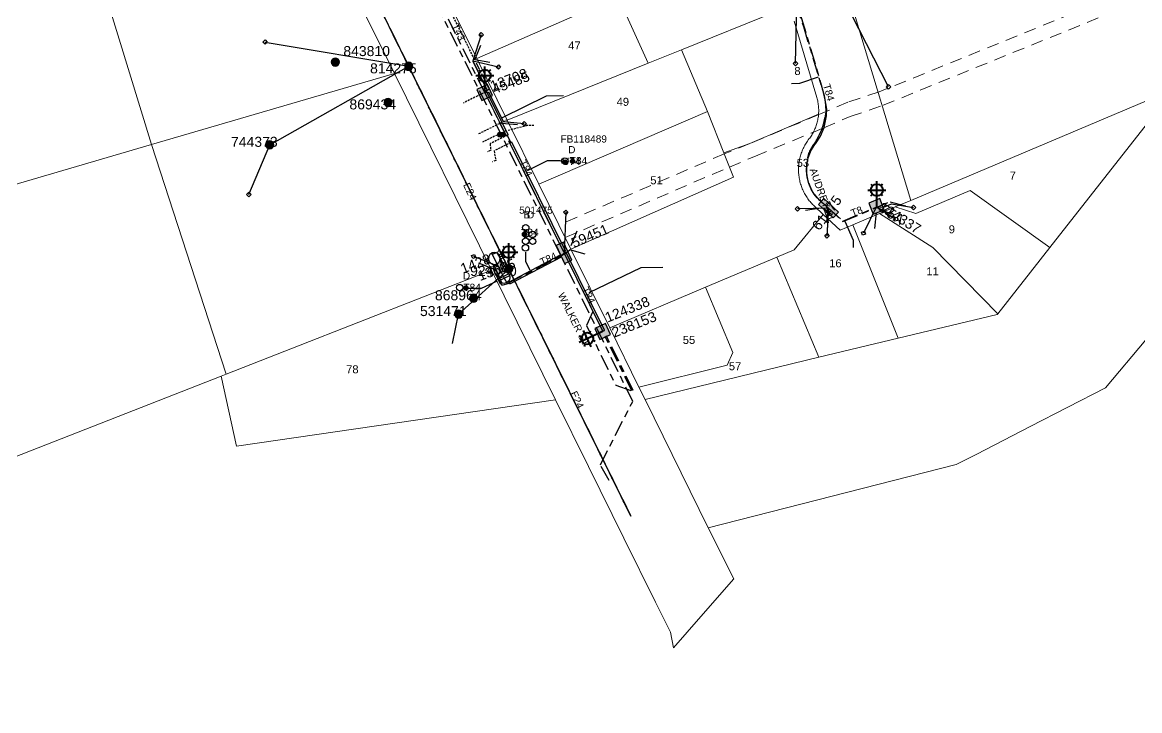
# Model space of a CAD drawing. Header units: metres. Extents: x 302094 to 304730, y 6265242 to 6268907.
# Drawn here: x 303640.8 to 303920, y 6267202.7 to 6267374.8 of the extents above; entities that cross this region are included whole.
import ezdxf
from ezdxf.enums import TextEntityAlignment as Align

# ---------------------------------------------------------------- set-up
doc = ezdxf.new("R2010")
doc.units = ezdxf.units.M
for name, pattern in [('Cable Exist OH', [1, 1, 0]), ('Cable Exist UG', [8.2, 4, -1.2, 1.8, -1.2]), ('Dash', [5, 3, -2]), ('DASHED', [0.75, 0.5, -0.25])]:
    doc.linetypes.add(name, pattern=pattern)
doc.layers.get('0').update_dxf_attribs({"color": 6})
for name, color, linetype in [('_User Miscellaneous12', 7, 'Continuous'), ('Duct_SP_EXT', 7, 'Continuous'), ('Equip_HV_EXT', 7, 'Continuous'), ('Equip_LV_EXT', 7, 'Continuous'), ('Equip_SP_SL_EXT', 7, 'Continuous'), ('Mains_HV_EXT', 1, 'Continuous'), ('Mains_LV_EXT', 5, 'Continuous'), ('Mains_LV_SL_EXT', 4, 'Continuous'), ('Mains_SL_EXT', 3, 'Continuous'), ('Services_SP_EXT', 7, 'Continuous'), ('SupportsOH_SP_TR_HV_LV_SL_EXT', 7, 'Continuous'), ('SupportsUG_SP_LV_EXT', 7, 'Continuous'), ('SupportsUG_SP_LV_SL_EXT', 7, 'Continuous'), ('Trench_SP_EXT', 7, 'Continuous')]:
    doc.layers.add(name, color=color, linetype=linetype)
for name, color, linetype, lineweight in [('Cadastre Buildings_SP_EXT', 9, 'Continuous', 5), ('Cadastre Easements_SP_EXT', 9, 'Continuous', 5), ('Cadastre Land Parcels_SP_EXT', 7, 'Continuous', 5), ('Cadastre Roads_SP_EXT', 9, 'Continuous', 5)]:
    doc.layers.add(name, color=color, linetype=linetype, lineweight=lineweight)
doc.layers.add('UNKNOWN_FEATURES', color=1, linetype='DASHED', plot=False)
doc.styles.add('COLUMN_LABEL', font='arial.ttf')
doc.styles.add('iecARIAL', font='arial.ttf', dxfattribs={"height": 2})
doc.styles.add('POLE_LABEL', font='arial.ttf')
doc.styles.get("Standard").update_dxf_attribs({"font": 'arial.ttf'})

# ---------------------------------------------------------------- blocks, each defined once
blk = doc.blocks.new('COLUMN_EXT')
blk.add_hatch(color=256).paths.add_polyline_path([(-1.49, 1.48), (-1.49, -1.49), (1.48, -1.49), (1.48, 1.48)])
blk.add_lwpolyline([(-1.49, -1.49), (1.48, -1.49), (1.48, 1.48), (-1.49, 1.48)], close=True)
for tag, height, style, flags, p in [('ASSET_NUM', 2.5, 'COLUMN_LABEL', 8, (2, 2)), ('STRUCTURE_PLANT_NUMBER', 0.2, 'POLE_LABEL', 9, (1.81, 0.03)), ('STREET_CODE', 0.2, 'COLUMN_LABEL', 9, (1.81, -0.2))]:
    blk.add_attdef(tag, text='', height=height, dxfattribs=dict(style=style, flags=flags)).set_placement(p, align=Align.MIDDLE_LEFT)
at = {"flags": 1}
blk.add_attdef('Z', (1.81, -2.35), '', height=0.2, dxfattribs=at)
at = {"flags": 9}
for tag, p in [('COLUMN_TYPE', (1.81, -0.4)), ('OWNED_BY', (1.81, -0.6)), ('STATE', (1.81, -0.8)), ('USAGE', (1.81, -1)), ('STREETNAME', (1.81, -1.6)), ('SUBURB', (1.81, -1.8)), ('LEGEND', (1.81, -1.2)), ('LOCATION', (1.81, -1.4)), ('NOTES', (1.81, -2))]:
    blk.add_attdef(tag, text='', height=0.2, dxfattribs=at).set_placement(p, align=Align.MIDDLE_LEFT)
blk = doc.blocks.new('PILLAR_EXT')
blk.add_hatch(color=256).paths.add_polyline_path([(-2.475, 0.99), (-2.475, -0.99), (2.475, -0.99), (2.475, 0.99)])
blk.add_lwpolyline([(-2.475, -0.99), (2.475, -0.99), (2.475, 0.99), (-2.475, 0.99)], close=True)
at = {"style": 'iecARIAL', "flags": 8}
blk.add_attdef('ASSET_NUM', (1.5, 3.5), '', height=2.5, dxfattribs=at)
for tag, p, flags in [('OWNED_BY', (0, -0.2), 9), ('STATE', (0, -0.4), 9), ('SUPPORT_TYPE', (0, -0.6), 9), ('STREETNAME', (0, -1.8), 9), ('SUBURB', (0, -2), 1), ('USAGE', (0, -0.8), 9), ('LEGEND', (0, -1), 9), ('LOCATION', (0, -1.2), 9), ('NOTES', (0, -1.4), 9), ('PARENT', (0, -1.6), 9)]:
    blk.add_attdef(tag, p, '', height=0.2, dxfattribs=dict(flags=flags))
blk = doc.blocks.new('DUCT_EXT')
blk.add_circle((0, 0.8), 0.8)
at = {"flags": 1}
blk.add_attdef('Z', (0, 0), '', height=0.2, dxfattribs=at)
at = {"flags": 9}
for tag, p in [('DUCT_CODE', (0, 0)), ('XSECT_TYPE', (0, -0.2)), ('STATE', (0, -0.6)), ('FB_REFERENCE', (0, -0.4)), ('NOTES', (0, -0.8))]:
    blk.add_attdef(tag, text='', height=0.2, dxfattribs=at).set_placement(p, align=Align.MIDDLE_LEFT)
blk = doc.blocks.new('SL_LANTERN_EXT')
at = {"lineweight": 40}
for p, q in [((-1.46, 5.68), (-1.06, 5.28)), ((0, 1.97), (0, 6.47)), ((1.46, 5.68), (1.06, 5.28)), ((-2.25, 4.22), (2.25, 4.22)), ((-1.46, 2.76), (-1.06, 3.16)), ((1.46, 2.76), (1.06, 3.16)), ((0, 0), (0, 2.72))]:
    blk.add_line(p, q, dxfattribs=at)
blk.add_circle((0, 4.22), 1.5, dxfattribs=at)
at = {"style": 'iecARIAL', "flags": 8}
blk.add_attdef('ASSET_NUM', (1.5, 1.5), '', height=2.5, dxfattribs=at)
for tag, p, height, flags in [('OPERATING_VOLTAGE', (0.98, -1.65), 0.2, 9), ('ORIENTATION', (0.98, -1.85), 0.2, 9), ('OWNED_BY', (0.98, -2.05), 0.2, 9), ('STATE', (0.98, -2.25), 0.2, 9), ('CONSTRUCTED_VOLTAGE', (0.98, -0.65), 0.2, 9), ('CONTROL_TYPE', (0.98, -0.85), 0.2, 9), ('LANTERN_PURPOSE', (0.98, -1.05), 0.2, 9), ('LANTERN_TYPE', (0.98, -1.25), 0.2, 9), ('NO_PHASES', (0.98, -1.45), 0.2, 9), ('USAGE', (0.98, -2.45), 0.2, 9), ('CEXIST', (0.98, -2.65), 0.2, 9), ('CNEW', (0.98, -2.85), 0.2, 9), ('LNUMBER', (2.18, -3.25), 2.5, 8), ('CNUMBER', (0.98, -3.05), 0.2, 9), ('CREMOVE', (0.98, -3.25), 0.2, 9), ('CREPLACE', (0.98, -3.45), 0.2, 9), ('LKINGHEIGHT', (0.98, -3.65), 0.2, 9), ('LBRACKET', (0.98, -3.85), 0.2, 9), ('LBRACKETVOCAB', (0.98, -4.05), 0.2, 9), ('LCATEGORY', (0.98, -4.25), 0.2, 9), ('LCHARGE1', (0.98, -4.45), 0.2, 9), ('LCHARGE1PERCENT', (0.98, -4.65), 0.2, 9), ('LCHARGE2', (0.98, -4.85), 0.2, 9), ('LCHARGE2PERCENT', (0.98, -5.05), 0.2, 9), ('LCHARGE3', (0.98, -5.25), 0.2, 9), ('LCHARGE3PERCENT', (0.98, -5.45), 0.2, 9), ('LEXIST', (0.98, -5.65), 0.2, 9), ('LLAMP', (0.98, -5.85), 0.2, 9), ('LLAMPVOCAB', (0.98, -6.05), 0.2, 9), ('LMAST', (0.98, -6.25), 0.2, 9), ('LMASTVOCAB', (0.98, -6.45), 0.2, 9), ('LNEW', (0.98, -6.65), 0.2, 9), ('LANTNUMBER', (0.98, -6.85), 0.2, 9), ('LOUTREACH', (0.98, -7.25), 0.2, 9), ('LOUTREACHVOCAB', (0.98, -7.45), 0.2, 9), ('LRATECODE', (0.98, -7.65), 0.2, 9), ('LREMOVE', (0.98, -7.85), 0.2, 9), ('LREPLACE', (0.98, -8.05), 0.2, 9), ('LTYPE', (0.98, -8.25), 0.2, 9), ('LTYPEVOCAB', (0.98, -8.45), 0.2, 9), ('STREETNAME', (0.98, -9.25), 0.2, 9), ('SUBURB', (0.98, -9.45), 0.2, 1), ('LEGEND', (0.98, -8.65), 0.2, 9), ('LOCATION', (0.98, -8.85), 0.2, 9), ('NOTES', (0.98, -9.05), 0.2, 9)]:
    blk.add_attdef(tag, p, '', height=height, dxfattribs=dict(flags=flags))
blk = doc.blocks.new('CCP_EXT')
blk.add_wipeout([(0, 0.57), (0.57, 0), (0, -0.57), (-0.57, 0)])
blk.add_lwpolyline([(-0.57, 0), (0, 0.57), (0.57, 0), (0, -0.57), (-0.57, 0)])
at = {"flags": 1}
blk.add_attdef('Z', (0, 0), '', height=0.2, dxfattribs=at)
at = {"flags": 9}
for tag, p in [('CCP_TYPE', (0, 0)), ('CONSTRUCTED_VOLTAGE', (0, -0.2)), ('OPERATING_VOLTAGE', (0, -0.6)), ('ORIENTATION', (0, -0.8)), ('OWNED_BY', (0, -1)), ('STATE', (0, -1.8)), ('NO_PHASES', (0, -0.4)), ('USAGE', (0, -1.2)), ('LEGEND', (0, -1.4)), ('LIFE_SUPPORT', (0, -1.6)), ('NOTES', (0, -2))]:
    blk.add_attdef(tag, text='', height=0.2, dxfattribs=at).set_placement(p, align=Align.MIDDLE_LEFT)
blk = doc.blocks.new('POLE_EXT')
blk.add_hatch(color=256).paths.add_polyline_path([(-1, 0, 1), (1, 0, 1)])
blk.add_lwpolyline([(-1, 0, 1), (1, 0, 1)], format="xyb", close=True)
for tag, height, flags, p in [('pNumber', 2.5, 8, (-17.84, 2.07)), ('OWNED_BY', 0.2, 9, (1.35, -0.4)), ('SPECIAL_USE', 0.2, 9, (1.35, -0.8)), ('STATE', 0.2, 9, (1.35, -1)), ('cLV', 0.2, 9, (1.35, -1.4)), ('hDepth', 0.2, 9, (1.35, -1.6)), ('hDia', 0.2, 9, (1.35, -1.8)), ('cHV', 0.2, 9, (1.35, -2)), ('PARENT', 0.2, 9, (1.35, -0.6)), ('USAGE', 0.2, 9, (1.35, -1.2)), ('LBRACKET', 0.2, 9, (1.35, -2.2)), ('LExisting', 0.2, 9, (1.35, -2.4)), ('LANTNUMBER', 0.2, 9, (1.35, -2.6)), ('LOther', 0.2, 9, (1.35, -2.8)), ('cLinedev', 0.2, 9, (1.35, -3.4)), ('pExisting', 0.2, 9, (1.35, -3.8)), ('pFooting', 0.2, 9, (1.35, -4.4)), ('pNew', 0.2, 9, (1.35, -4.6)), ('pRelocate', 0.2, 9, (1.35, -5)), ('pRemove', 0.2, 9, (1.35, -5.2)), ('pReplace', 0.2, 9, (1.35, -5.4)), ('pStay', 0.2, 9, (1.35, -5.6)), ('LRemove', 0.2, 9, (1.35, -3)), ('LEGEND', 0.2, 9, (1.35, -3.2)), ('LOCATION', 0.2, 9, (1.35, -3.6)), ('PFNUMBER', 0.2, 9, (1.35, -4)), ('NEWPFNUMBER', 0.2, 9, (1.35, -4.2)), ('pType', 0.2, 9, (1.35, -5.8)), ('cspan', 0.2, 9, (1.35, -6)), ('STREETNAME', 0.2, 9, (1.35, -6.2)), ('SUBURB', 0.2, 9, (1.35, -6.4)), ('OPERATED_BY', 0.2, 9, (1.36, -7.01)), ('NOTES', 0.2, 9, (1.35, -6.6)), ('MAINTAINED_BY', 0.2, 9, (1.36, -6.81))]:
    blk.add_attdef(tag, text='', height=height, dxfattribs=dict(flags=flags)).set_placement(p, align=Align.MIDDLE_LEFT)
at = {"style": 'POLE_LABEL'}
for tag, height, flags, p in [('ASSET_NUM', 2.5, 8, (2, 2)), ('STRUCTURE_PLANT_NUMBER', 0.2, 9, (1.35, 0.03)), ('STREET_CODE', 0.2, 9, (1.35, -0.2))]:
    blk.add_attdef(tag, text='', height=height, dxfattribs=dict(at, flags=flags)).set_placement(p, align=Align.MIDDLE_LEFT)
at = {"flags": 1}
blk.add_attdef('Z', (1.35, -7.33), '', height=0.2, dxfattribs=at)
blk = doc.blocks.new('HV_STJ_EXT')
h = blk.add_hatch(color=256)
edge = h.paths.add_edge_path()
edge.add_ellipse((-0.59, 0.13), major_axis=(0.226, 0.226), ratio=1, start_angle=45, end_angle=135)
edge.add_line((-0.91, 0.13), (-0.91, -0.13))
edge.add_ellipse((-0.59, -0.13), major_axis=(0.226, 0.226), ratio=1, start_angle=135, end_angle=225)
edge.add_line((-0.59, -0.45), (0.59, -0.45))
edge.add_ellipse((0.59, -0.13), major_axis=(-0.226, 0.226), ratio=1, start_angle=135, end_angle=225)
edge.add_line((0.91, -0.13), (0.91, 0.13))
edge.add_ellipse((0.59, 0.13), major_axis=(-0.226, 0.226), ratio=1, start_angle=225, end_angle=315)
edge.add_line((0.59, 0.45), (-0.59, 0.45))
blk.add_lwpolyline([(-0.91, 0.13), (-0.91, -0.13, 0.414214), (-0.59, -0.45), (0.59, -0.45, 0.414214), (0.91, -0.13), (0.91, 0.13, 0.414214), (0.59, 0.45), (-0.59, 0.45, 0.414214)], format="xyb", close=True)
for tag, flags, p in [('ORIENTATION', 9, (1.5, 0)), ('Z', 1, (1.5, -0.8)), ('USAGE', 9, (1.5, -0.2)), ('LEGEND', 9, (1.5, -0.4)), ('NOTES', 9, (1.5, -0.6))]:
    blk.add_attdef(tag, text='', height=0.2, dxfattribs=dict(flags=flags)).set_placement(p, align=Align.MIDDLE_LEFT)
blk = doc.blocks.new('LV_UG_LINKS_CLOSED_EXT')
blk.add_wipeout([(-1.06, 1.06), (-1.18, 0.92), (-1.29, 0.76), (-1.37, 0.59), (-1.43, 0.42), (-1.48, 0.23), (-1.49, 0.05), (-1.49, -0.14), (-1.46, -0.33), (-1.41, -0.51), (-1.33, -0.68), (-1.24, -0.84), (-1.12, -0.99), (-0.99, -1.12), (-0.84, -1.24), (-0.68, -1.33), (-0.51, -1.41), (-0.33, -1.46), (-0.14, -1.49), (0.05, -1.49), (0.23, -1.48), (0.42, -1.43), (0.59, -1.37), (0.76, -1.29), (0.92, -1.18), (1.06, -1.06), (1.18, -0.92), (1.29, -0.76), (1.37, -0.59), (1.43, -0.42), (1.48, -0.23), (1.49, -0.05), (1.49, 0.14), (1.46, 0.33), (1.41, 0.51), (1.33, 0.68), (1.24, 0.84), (1.12, 0.99), (0.99, 1.12), (0.84, 1.24), (0.68, 1.33), (0.51, 1.41), (0.33, 1.46), (0.14, 1.49), (-0.05, 1.49), (-0.23, 1.48), (-0.42, 1.43), (-0.59, 1.37), (-0.76, 1.29), (-0.92, 1.18)])
for p, q in [((-0.25, -1.48), (-0.25, 1.48)), ((0.25, -1.48), (0.25, 1.48))]:
    blk.add_line(p, q)
blk.add_circle((0, 0), 1.5)
at = {"flags": 9}
for tag, p in [('ACTUAL_STATUS', (0, 0)), ('CONSTRUCTED_VOLTAGE', (0, -0.2)), ('OPERATING_VOLTAGE', (0, -0.6)), ('ORIENTATION', (0, -0.8)), ('STATE', (0, -1)), ('SWITCH_TYPE', (0, -1.2)), ('NO_PHASES', (0, -0.4)), ('USAGE', (0, -1.4)), ('NOTES', (0, -1.6))]:
    blk.add_attdef(tag, text='', height=0.2, dxfattribs=at).set_placement(p, align=Align.MIDDLE_LEFT)
at = {"flags": 1}
blk.add_attdef('Z', (0, 0), '', height=0.2, dxfattribs=at)
blk = doc.blocks.new('LV_UG_LINKS_OPEN_EXT')
for p, q in [((-0.25, 1.47), (-0.25, 2.22)), ((0.25, 1.47), (0.25, 2.22)), ((-0.25, -1.47), (-0.25, -2.22)), ((0.25, -1.47), (0.25, -2.22))]:
    blk.add_line(p, q)
at = {"flags": 9}
for tag, p in [('ACTUAL_STATUS', (0, 0)), ('CONSTRUCTED_VOLTAGE', (0, -0.2)), ('OPERATING_VOLTAGE', (0, -0.6)), ('ORIENTATION', (0, -0.8)), ('STATE', (0, -1)), ('SWITCH_TYPE', (0, -1.2)), ('NO_PHASES', (0, -0.4)), ('USAGE', (0, -1.4)), ('NOTES', (0, -1.6))]:
    blk.add_attdef(tag, text='', height=0.2, dxfattribs=at).set_placement(p, align=Align.MIDDLE_LEFT)
at = {"flags": 1}
blk.add_attdef('Z', (0, 0), '', height=0.2, dxfattribs=at)
blk.add_wipeout([(-0.25, 1.47), (-0.43, 1.43), (-0.61, 1.36), (-0.77, 1.28), (-0.93, 1.17), (-1.07, 1.05), (-1.19, 0.9), (-1.29, 0.75), (-1.38, 0.58), (-1.44, 0.4), (-1.48, 0.22), (-1.49, 0.03), (-1.49, -0.16), (-1.45, -0.34), (-1.4, -0.52), (-1.32, -0.69), (-1.23, -0.85), (-1.11, -1), (-0.98, -1.13), (-0.83, -1.24), (-0.66, -1.34), (-0.49, -1.41), (-0.31, -1.46), (-0.13, -1.49), (0.06, -1.49), (0.25, -1.47), (0.43, -1.43), (0.61, -1.36), (0.77, -1.28), (0.93, -1.17), (1.07, -1.05), (1.19, -0.9), (1.29, -0.75), (1.38, -0.58), (1.44, -0.4), (1.48, -0.22), (1.49, -0.03), (1.49, 0.16), (1.45, 0.34), (1.4, 0.52), (1.32, 0.69), (1.23, 0.85), (1.11, 1), (0.98, 1.13), (0.83, 1.24), (0.66, 1.34), (0.49, 1.41), (0.31, 1.46), (0.13, 1.49), (-0.06, 1.49)])
blk.add_lwpolyline([(0, -1.49, 1), (0, 1.49, 1)], format="xyb", close=True)
blk = doc.blocks.new('CABLE_LARGE_EXT')
h = blk.add_hatch(color=256)
edge = h.paths.add_edge_path()
edge.add_arc((0, 0.55), 0.55, 0, 360)
blk.add_circle((0, 0.55), 0.55)
at = {"flags": 1}
blk.add_attdef('Z', (0, 0), '', height=0.2, dxfattribs=at)
at = {"flags": 9}
for tag, p in [('COND_CODE', (0, 0)), ('STATE', (0, -0.4)), ('XSECT_SIZE', (0, -0.6)), ('FB_REFERENCE', (0, -0.2)), ('NOTES', (0, -0.8))]:
    blk.add_attdef(tag, text='', height=0.2, dxfattribs=at).set_placement(p, align=Align.MIDDLE_LEFT)

msp = doc.modelspace()

# ---------------------------------------------------------------- linework, layer by layer
at = {"layer": '_User Miscellaneous12'}
for p, q in [((303756.37, 6267357.32), (303756.59, 6267357.42)), ((303760.23, 6267349.61), (303756.37, 6267357.32)), ((303756.8, 6267357.53), (303756.59, 6267357.42)), ((303760.66, 6267349.82), (303756.8, 6267357.53)), ((303760.23, 6267349.61), (303760.44, 6267349.72)), ((303761.78, 6267346.47), (303760.23, 6267349.61)), ((303760.66, 6267349.82), (303760.44, 6267349.72)), ((303762.21, 6267346.68), (303760.66, 6267349.82)), ((303761.78, 6267346.47), (303761.99, 6267346.58)), ((303762.21, 6267346.68), (303761.99, 6267346.58)), ((303762.64, 6267344.67), (303762.85, 6267344.77)), ((303763.07, 6267344.88), (303762.85, 6267344.77)), ((303775.3, 6267316.66), (303775.41, 6267316.45)), ((303775.52, 6267316.23), (303775.41, 6267316.45)), ((303776.06, 6267317.5), (303776.28, 6267317.6)), ((303776.21, 6267317.21), (303776.42, 6267317.31)), ((303785.85, 6267297.65), (303776.21, 6267317.21)), ((303776.5, 6267317.71), (303776.28, 6267317.6)), ((303776.64, 6267317.42), (303776.42, 6267317.31)), ((303786.28, 6267297.86), (303776.64, 6267317.42)), ((303785.85, 6267297.65), (303786.07, 6267297.76)), ((303786.28, 6267297.86), (303786.07, 6267297.76))]:
    msp.add_line(p, q, dxfattribs=at)
at = {"layer": 'Cadastre Land Parcels_SP_EXT', "linetype": 'Continuous'}
for points in [[(303673.03, 6267344.26), (303733.75, 6267362.05), (303722.24, 6267385.4), (303710.83, 6267408.54), (303656.53, 6267398.14), (303673.03, 6267344.26)], [(303673.03, 6267344.26), (303656.53, 6267398.14), (303401.76, 6267349.32), (303424.14, 6267304.24), (303442.87, 6267276.8), (303673.03, 6267344.26)], [(303782.78, 6267378.21), (303774.59, 6267394.8), (303746.37, 6267381.93), (303754.34, 6267365.79), (303782.78, 6267378.21)], [(303832.32, 6267379.05), (303825.57, 6267395.74), (303797.29, 6267384.3), (303789.72, 6267381.24), (303797.2, 6267364.58), (303805.5, 6267367.94), (303829.38, 6267377.62), (303832.32, 6267379.05)], [(303972.01, 6267356.08), (303998.23, 6267387.55), (303928.8, 6267358.18), (303925.64, 6267354.25), (303897.57, 6267318.52), (303884.58, 6267301.97), (303884.42, 6267301.78), (303859.63, 6267295.9), (303839.85, 6267291.11), (303796.39, 6267280.51), (303812.16, 6267248.48), (303874.14, 6267264.25), (303879.34, 6267266.84), (303892.68, 6267273.75), (303911.5, 6267283.42), (303921.55, 6267295.45), (303933.12, 6267309.29), (303944.68, 6267323.14), (303956.33, 6267337.26), (303971.27, 6267355.23), (303972.01, 6267356.08)], [(303797.2, 6267364.58), (303789.72, 6267381.24), (303782.78, 6267378.21), (303754.34, 6267365.79), (303761.97, 6267350.38), (303797.2, 6267364.58)], [(303811.97, 6267352.53), (303805.5, 6267367.94), (303797.2, 6267364.58), (303761.97, 6267350.38), (303769.88, 6267334.34), (303811.97, 6267352.53)], [(303897.57, 6267318.52), (303925.64, 6267354.25), (303926.01, 6267357.02), (303862.78, 6267330.29), (303858.88, 6267328.7), (303864.11, 6267327.02), (303877.68, 6267332.78), (303897.57, 6267318.52)], [(303818.52, 6267336.1), (303817.5, 6267338.65), (303816.19, 6267341.95), (303816.08, 6267342.23), (303811.97, 6267352.53), (303769.88, 6267334.34), (303774.89, 6267324.17), (303776.45, 6267321.01), (303777.88, 6267318.11), (303818.52, 6267336.1)], [(303811.5, 6267308.59), (303829.37, 6267316.14), (303833.68, 6267317.98), (303840.92, 6267326.81), (303838.72, 6267328.86), (303838.49, 6267329.08), (303838.27, 6267329.3), (303838.06, 6267329.53), (303837.85, 6267329.76), (303837.64, 6267330), (303837.44, 6267330.24), (303837.25, 6267330.49), (303837.07, 6267330.74), (303836.89, 6267331), (303836.72, 6267331.26), (303836.55, 6267331.53), (303836.39, 6267331.8), (303836.24, 6267332.07), (303836.1, 6267332.35), (303835.96, 6267332.63), (303835.83, 6267332.92), (303835.7, 6267333.2), (303835.59, 6267333.5), (303835.48, 6267333.79), (303835.38, 6267334.09), (303835.28, 6267334.38), (303835.19, 6267334.69), (303835.12, 6267334.99), (303835.04, 6267335.29), (303834.98, 6267335.6), (303834.92, 6267335.91), (303834.88, 6267336.22), (303834.83, 6267336.53), (303834.8, 6267336.84), (303834.78, 6267337.15), (303834.76, 6267337.47), (303834.75, 6267337.78), (303834.75, 6267338.09), (303834.76, 6267338.41), (303834.77, 6267338.72), (303834.79, 6267339.03), (303834.82, 6267339.34), (303834.86, 6267339.65), (303834.9, 6267339.96), (303834.96, 6267340.27), (303835.02, 6267340.58), (303835.09, 6267340.89), (303835.16, 6267341.19), (303835.25, 6267341.49), (303835.34, 6267341.79), (303835.44, 6267342.09), (303835.54, 6267342.38), (303835.66, 6267342.68), (303835.78, 6267342.97), (303835.91, 6267343.25), (303836.04, 6267343.53), (303836.18, 6267343.81), (303836.33, 6267344.09), (303836.49, 6267344.36), (303836.65, 6267344.63), (303836.82, 6267344.89), (303837, 6267345.15), (303837.18, 6267345.41), (303837.37, 6267345.66), (303837.55, 6267345.89), (303837.72, 6267346.13), (303837.88, 6267346.37), (303838.04, 6267346.62), (303838.19, 6267346.87), (303838.34, 6267347.13), (303838.48, 6267347.39), (303838.61, 6267347.65), (303838.74, 6267347.91), (303838.86, 6267348.18), (303838.97, 6267348.45), (303839.08, 6267348.73), (303839.17, 6267349), (303839.27, 6267349.28), (303839.35, 6267349.56), (303839.43, 6267349.85), (303839.5, 6267350.13), (303839.56, 6267350.42), (303839.62, 6267350.71), (303839.66, 6267351), (303839.71, 6267351.29), (303839.74, 6267351.58), (303839.76, 6267351.88), (303822.55, 6267344.51), (303816.08, 6267342.23), (303816.19, 6267341.95), (303817.5, 6267338.65), (303818.52, 6267336.1), (303777.88, 6267318.11), (303787.6, 6267298.45), (303811.5, 6267308.59)], [(303691.69, 6267286.87), (303673.03, 6267344.26), (303442.87, 6267276.8), (303447.6, 6267269.88), (303470.93, 6267221.08), (303477.07, 6267202.73), (303690.48, 6267286.4), (303691.69, 6267286.87)], [(303884.58, 6267301.97), (303897.57, 6267318.52), (303877.68, 6267332.78), (303864.11, 6267327.02), (303858.88, 6267328.7), (303854.95, 6267327.03), (303868.28, 6267318.54), (303884.58, 6267301.97)], [(303840.92, 6267326.81), (303833.68, 6267317.98), (303829.37, 6267316.14), (303839.85, 6267291.11), (303859.62, 6267295.9), (303848.36, 6267324.23), (303845.16, 6267322.87), (303840.92, 6267326.81)], [(303859.63, 6267295.9), (303884.42, 6267301.78), (303884.58, 6267301.97), (303868.28, 6267318.54), (303854.95, 6267327.03), (303848.36, 6267324.22), (303859.63, 6267295.9)], [(303839.85, 6267291.11), (303829.37, 6267316.14), (303811.5, 6267308.59), (303818.32, 6267292.27), (303816.9, 6267289.11), (303794.82, 6267283.65), (303796.39, 6267280.51), (303839.85, 6267291.11)], [(303694.27, 6267268.85), (303774.05, 6267280.43), (303758.01, 6267312.86), (303691.69, 6267286.87), (303690.48, 6267286.4), (303694.27, 6267268.85)], [(303811.5, 6267308.59), (303787.59, 6267298.45), (303794.82, 6267283.65), (303816.9, 6267289.11), (303818.32, 6267292.27), (303811.5, 6267308.59)]]:
    msp.add_lwpolyline(points, close=True, dxfattribs=at)
msp.add_lwpolyline([(303829.38, 6267377.62), (303805.5, 6267367.94), (303811.97, 6267352.53), (303816.08, 6267342.23), (303822.55, 6267344.51), (303822.55, 6267344.51), (303839.76, 6267351.88), (303839.78, 6267352.18), (303839.79, 6267352.47), (303839.8, 6267352.77), (303839.79, 6267353.07), (303839.78, 6267353.37), (303839.76, 6267353.67), (303839.73, 6267353.97), (303839.7, 6267354.27), (303839.66, 6267354.57), (303839.6, 6267354.86), (303839.55, 6267355.16), (303839.48, 6267355.45), (303839.41, 6267355.74), (303839.33, 6267356.03), (303833.69, 6267375.13)], dxfattribs=at)
at = {"layer": 'Duct_SP_EXT'}
for p, q in [((303756.37, 6267357.32), (303756.59, 6267357.42)), ((303760.23, 6267349.61), (303756.37, 6267357.32)), ((303756.8, 6267357.53), (303756.59, 6267357.42)), ((303760.66, 6267349.82), (303756.8, 6267357.53)), ((303760.23, 6267349.61), (303760.44, 6267349.72)), ((303761.78, 6267346.47), (303760.23, 6267349.61)), ((303760.66, 6267349.82), (303760.44, 6267349.72)), ((303762.21, 6267346.68), (303760.66, 6267349.82)), ((303761.78, 6267346.47), (303761.99, 6267346.58)), ((303762.21, 6267346.68), (303761.99, 6267346.58)), ((303762.64, 6267344.67), (303762.85, 6267344.77)), ((303763.07, 6267344.88), (303762.85, 6267344.77)), ((303775.3, 6267316.66), (303775.41, 6267316.45)), ((303775.52, 6267316.23), (303775.41, 6267316.45)), ((303776.06, 6267317.5), (303776.28, 6267317.6)), ((303776.21, 6267317.21), (303776.42, 6267317.31)), ((303785.85, 6267297.65), (303776.21, 6267317.21)), ((303776.5, 6267317.71), (303776.28, 6267317.6)), ((303776.64, 6267317.42), (303776.42, 6267317.31)), ((303786.28, 6267297.86), (303776.64, 6267317.42)), ((303785.85, 6267297.65), (303786.07, 6267297.76)), ((303786.28, 6267297.86), (303786.07, 6267297.76))]:
    msp.add_line(p, q, dxfattribs=at)
at = {"layer": 'Duct_SP_EXT', "linetype": 'Continuous'}
for points in [[(303832.96, 6267359.57), (303835.07, 6267359.64), (303839.77, 6267361.16)], [(303848.53, 6267318.55), (303848.52, 6267320.32), (303846.41, 6267325)], [(303800.88, 6267313.55), (303795.35, 6267313.46), (303782.33, 6267307.22)]]:
    msp.add_lwpolyline(points, dxfattribs=at)
at = {"layer": 'Duct_SP_EXT'}
for points in [[(303775.23, 6267340.19), (303771.93, 6267340.19), (303766.94, 6267337.73)], [(303766.56, 6267317.34), (303766.56, 6267315.02), (303767.59, 6267312.95)]]:
    msp.add_lwpolyline(points, dxfattribs=at)
at = {"layer": 'Mains_LV_EXT', "linetype": 'Cable Exist OH'}
msp.add_lwpolyline([(303737.3, 6267363.89), (303712.33, 6267414.62)], dxfattribs=at)
at = {"layer": 'Mains_LV_EXT', "linetype": 'Cable Exist UG'}
for points in [[(303842.24, 6267328.34), (303845.84, 6267325.13), (303854.32, 6267328.67)], [(303776.14, 6267317.21), (303783.38, 6267302.52), (303781.77, 6267299), (303789.08, 6267284.12), (303793.13, 6267282.68)]]:
    msp.add_lwpolyline(points, dxfattribs=at)
at = {"layer": 'Mains_LV_SL_EXT', "linetype": 'Cable Exist UG'}
msp.add_lwpolyline([(303793.13, 6267282.68), (303785.79, 6267297.59)], dxfattribs=at)
at = {"layer": 'Trench_SP_EXT', "linetype": 'Cable Exist UG'}
for points in [[(303757.65, 6267364.76), (303753.84, 6267365.45), (303755.44, 6267369.36)], [(303757.36, 6267358.34), (303753.8, 6267365.52), (303753.76, 6267365.61)], [(303757.39, 6267358.01), (303756.46, 6267357.61)], [(303761.97, 6267346.56), (303762.85, 6267344.77)], [(303841.14, 6267329.35), (303841.89, 6267328.7)], [(303836.5, 6267327.84), (303841.89, 6267328.7), (303841.84, 6267323.5)], [(303779.35, 6267322.65), (303777.51, 6267318), (303782.33, 6267316.68)], [(303775.41, 6267316.45), (303776.35, 6267316.91), (303777.57, 6267317.97)], [(303759.33, 6267311.85), (303761.56, 6267312.81)], [(303760.41, 6267309.52), (303760.6, 6267309.12), (303762.49, 6267309.65)], [(303793.43, 6267282.77), (303786.07, 6267297.81)]]:
    msp.add_lwpolyline(points, dxfattribs=at)
for points in [[(303841.34, 6267350.98, -0.052648), (303840.49, 6267347.86)], [(303839.67, 6267346.18, -0.031175), (303838.73, 6267344.52)], [(303840.52, 6267347.9, -0.016741), (303839.67, 6267346.18)], [(303838.72, 6267344.54, 0.163427), (303836.84, 6267339.76)], [(303836.84, 6267339.76, 0.239138), (303839.92, 6267330.4)], [(303839.92, 6267330.4, 0.037976), (303841.14, 6267329.35)]]:
    msp.add_lwpolyline(points, format="xyb", dxfattribs=at)
at = {"layer": 'UNKNOWN_FEATURES'}
for points in [[(303756.59, 6267357.42), (303750.99, 6267354.65)], [(303761.97, 6267350.47), (303754.79, 6267346.93)], [(303761.46, 6267347.65), (303755.81, 6267344.87)], [(303761.99, 6267346.58), (303757.66, 6267344.44), (303757.85, 6267342.86), (303757, 6267342.45)], [(303762.85, 6267344.77), (303758.66, 6267342.71), (303759.07, 6267340.31), (303758.26, 6267339.91)]]:
    msp.add_lwpolyline(points, dxfattribs=at)

# ---------------------------------------------------------------- block references
at = {"layer": 'Duct_SP_EXT'}
for name, p in [('DUCT_EXT', (303776.35, 6267339.35)), ('CABLE_LARGE_EXT', (303776.35, 6267339.35)), ('CABLE_LARGE_EXT', (303778.3, 6267339.55)), ('DUCT_EXT', (303750.07, 6267307.72)), ('CABLE_LARGE_EXT', (303751.62, 6267307.86))]:
    msp.add_blockref(name, p, dxfattribs=at)
at = {"layer": 'Duct_SP_EXT', "rotation": 269.9999999999998}
for name, p in [('DUCT_EXT', (303765.78, 6267323.49)), ('DUCT_EXT', (303765.75, 6267321.81)), ('CABLE_LARGE_EXT', (303765.75, 6267321.81)), ('DUCT_EXT', (303765.75, 6267320.11)), ('DUCT_EXT', (303767.48, 6267321.79)), ('DUCT_EXT', (303767.51, 6267320.06)), ('DUCT_EXT', (303765.71, 6267318.44))]:
    msp.add_blockref(name, p, dxfattribs=at)
at = {"layer": 'Equip_HV_EXT'}
msp.add_blockref('HV_STJ_EXT', (303760.46, 6267346.75), dxfattribs=at)
at = {"layer": 'Equip_SP_SL_EXT'}
ref = msp.add_blockref('SL_LANTERN_EXT', (303756.32, 6267357.29), dxfattribs=at)
ref.add_attrib('ASSET_NUM', '13708', dxfattribs={"layer": '0', "height": 2.5, "rotation": 20.8615, "style": 'iecARIAL'}).set_placement((303757.82, 6267358.79), align=Align.MIDDLE_LEFT)
ref = msp.add_blockref('SL_LANTERN_EXT', (303854.32, 6267328.67), dxfattribs=at)
ref.add_attrib('ASSET_NUM', '124337', dxfattribs={"layer": '0', "height": 2.5, "rotation": 327.6697, "style": 'iecARIAL'}).set_placement((303855.82, 6267330.17), align=Align.TOP_LEFT)
ref = msp.add_blockref('SL_LANTERN_EXT', (303762.33, 6267313.17), dxfattribs=at)
ref.add_attrib('ASSET_NUM', '13505', dxfattribs={"layer": '0', "height": 2.5, "rotation": 20.2934, "style": 'iecARIAL'}).set_placement((303763.83, 6267314.67), align=Align.MIDDLE_RIGHT)
ref = msp.add_blockref('SL_LANTERN_EXT', (303785.79, 6267297.54), dxfattribs=dict(at, rotation=115.0394431834034))
ref.add_attrib('ASSET_NUM', '124338', dxfattribs={"layer": '0', "height": 2.5, "rotation": 21.866, "style": 'iecARIAL'}).set_placement((303787.29, 6267299.04), align=Align.BOTTOM_LEFT)
at = {"layer": 'Services_SP_EXT'}
msp.add_blockref('CCP_EXT', (303697.37, 6267331.78), dxfattribs=at)
at = {"layer": 'SupportsOH_SP_TR_HV_LV_SL_EXT'}
ref = msp.add_blockref('POLE_EXT', (303719, 6267364.89), dxfattribs=at)
ref.add_attrib('ASSET_NUM', '843810', dxfattribs={"layer": '0', "height": 2.5, "style": 'POLE_LABEL'}).set_placement((303721, 6267365.64), align=Align.BOTTOM_LEFT)
ref = msp.add_blockref('POLE_EXT', (303737.33, 6267363.83), dxfattribs=at)
ref.add_attrib('ASSET_NUM', '814275', dxfattribs={"layer": '0', "height": 2.5, "rotation": 0.0382, "style": 'POLE_LABEL'}).set_placement((303739.33, 6267364.58), align=Align.TOP_RIGHT)
ref = msp.add_blockref('POLE_EXT', (303732.17, 6267354.81), dxfattribs=at)
ref.add_attrib('ASSET_NUM', '869434', dxfattribs={"layer": '0', "height": 2.5, "style": 'POLE_LABEL'}).set_placement((303734.17, 6267355.56), align=Align.TOP_RIGHT)
ref = msp.add_blockref('POLE_EXT', (303702.59, 6267344.2), dxfattribs=at)
ref.add_attrib('ASSET_NUM', '744373', dxfattribs={"layer": '0', "height": 2.5, "style": 'POLE_LABEL'}).set_placement((303704.59, 6267344.95), align=Align.MIDDLE_RIGHT)
ref = msp.add_blockref('POLE_EXT', (303753.55, 6267305.84), dxfattribs=at)
ref.add_attrib('ASSET_NUM', '868964', dxfattribs={"layer": '0', "height": 2.5, "style": 'POLE_LABEL'}).set_placement((303755.55, 6267306.59), align=Align.MIDDLE_RIGHT)
ref = msp.add_blockref('POLE_EXT', (303749.81, 6267301.88), dxfattribs=at)
ref.add_attrib('ASSET_NUM', '531471', dxfattribs={"layer": '0', "height": 2.5, "rotation": 359.9603, "style": 'POLE_LABEL'}).set_placement((303751.81, 6267302.63), align=Align.MIDDLE_RIGHT)
at = {"layer": 'SupportsUG_SP_LV_EXT'}
ref = msp.add_blockref('PILLAR_EXT', (303842.24, 6267328.34), dxfattribs=dict(at, rotation=317.4325734572211))
ref.add_attrib('ASSET_NUM', '61475', dxfattribs={"layer": '0', "height": 2.5, "rotation": 53.0728, "style": 'iecARIAL'}).set_placement((303843.74, 6267331.84), align=Align.TOP_RIGHT)
ref = msp.add_blockref('PILLAR_EXT', (303776.15, 6267317.18), dxfattribs=dict(at, rotation=115.0394431834034))
ref.add_attrib('ASSET_NUM', '59451', dxfattribs={"layer": '0', "height": 2.5, "rotation": 23.13, "style": 'iecARIAL'}).set_placement((303777.65, 6267320.68), align=Align.TOP_LEFT)
ref = msp.add_blockref('PILLAR_EXT', (303759.81, 6267313.75), dxfattribs=dict(at, rotation=115.9107607954559))
ref.add_attrib('ASSET_NUM', '142811', dxfattribs={"layer": '0', "height": 2.5, "rotation": 20.69, "style": 'iecARIAL'}).set_placement((303761.31, 6267317.25), align=Align.MIDDLE_RIGHT)
at = {"layer": 'SupportsUG_SP_LV_SL_EXT'}
ref = msp.add_blockref('COLUMN_EXT', (303756.32, 6267357.29), dxfattribs=dict(at, rotation=115.1344814208497))
ref.add_attrib('ASSET_NUM', '45485', dxfattribs={"layer": '0', "height": 2.5, "rotation": 20.8615, "style": 'COLUMN_LABEL'}).set_placement((303758.32, 6267358.04), align=Align.MIDDLE_LEFT)
ref = msp.add_blockref('COLUMN_EXT', (303854.22, 6267328.82), dxfattribs=dict(at, rotation=21.8337845501639))
ref.add_attrib('ASSET_NUM', '75A', dxfattribs={"layer": '0', "height": 2.5, "rotation": 327.6697, "style": 'COLUMN_LABEL'}).set_placement((303856.22, 6267329.57), align=Align.TOP_LEFT)
ref = msp.add_blockref('COLUMN_EXT', (303785.79, 6267297.54), dxfattribs=dict(at, rotation=114.8103510110324))
ref.add_attrib('ASSET_NUM', '238153', dxfattribs={"layer": '0', "height": 2.5, "rotation": 21.866, "style": 'COLUMN_LABEL'}).set_placement((303787.79, 6267298.29), align=Align.TOP_LEFT)

# ---------------------------------------------------------------- texts
at = {"layer": 'Cadastre Land Parcels_SP_EXT'}
for s, p in [('47', (303777.2, 6267368.04)), ('8', (303833.71, 6267361.66)), ('49', (303789.3, 6267353.96)), ('53', (303834.29, 6267338.69)), ('7', (303887.52, 6267335.51)), ('51', (303797.71, 6267334.34)), ('9', (303872.29, 6267322.08)), ('16', (303842.42, 6267313.58)), ('11', (303866.7, 6267311.58)), ('55', (303805.83, 6267294.42)), ('78', (303721.7, 6267287.08)), ('57', (303817.34, 6267287.85))]:
    msp.add_text(s, height=2, dxfattribs=at).set_placement(p)
at = {"layer": 'Cadastre Roads_SP_EXT'}
for s, rotation, p in [('AUDREY PL', 289.5104, (303837.5, 6267338)), ('WALKER ST', 296.2666, (303774.55, 6267306.69))]:
    msp.add_text(s, height=1.8, rotation=rotation, dxfattribs=at).set_placement(p)
at = {"layer": 'Duct_SP_EXT'}
for s, p in [('FB118489', (303775.27, 6267344.77)), ('D', (303777.19, 6267342.09)), ('U74', (303775.65, 6267339.15)), ('T84', (303777.6, 6267339.35)), ('501475', (303764.94, 6267326.97)), ('B', (303766.04, 6267325.79)), ('D', (303766.89, 6267325.79)), ('D', (303750.88, 6267310.56)), ('T84', (303751.02, 6267307.66))]:
    msp.add_text(s, height=1.8, dxfattribs=at).set_placement(p)
msp.add_text('T84', height=1.8, rotation=1.6864, dxfattribs=at).set_placement((303765.49, 6267321.33))
at = {"layer": 'Mains_LV_EXT'}
for s, rotation, p in [('T43', 295.1627, (303748.07, 6267373.98)), ('T43', 295.1627, (303748.07, 6267373.98)), ('T84', 285.673, (303840.87, 6267359.16)), ('T84', 295.1722, (303764.91, 6267339.93)), ('E24', 295.0786, (303750.88, 6267334.19)), ('T8', 21.9444, (303848.27, 6267326.19)), ('T84', 24.6182, (303770.63, 6267313.97)), ('T84', 294.9964, (303780.57, 6267308.18)), ('E24', 295.0786, (303777.68, 6267282.11))]:
    msp.add_text(s, height=1.8, rotation=rotation, dxfattribs=at).set_placement(p)

# ---------------------------------------------------------------- next in the draw order: linework, layer by layer
at = {"layer": 'Services_SP_EXT'}
msp.add_lwpolyline([(303697.37, 6267331.78), (303702.59, 6267344.2), (303737.33, 6267363.83)], dxfattribs=at)

# ---------------------------------------------------------------- next in the draw order: block references
for p in [(303755.48, 6267371.69), (303701.43, 6267369.91), (303759.74, 6267363.65), (303834.01, 6267364.53), (303857.28, 6267358.71), (303766.2, 6267349.49), (303776.57, 6267327.33)]:
    msp.add_blockref('CCP_EXT', p, dxfattribs=at)
for p, rotation in [((303863.48, 6267328.55), 358.6832702302439), ((303834.51, 6267328.22), 180.9289528290651), ((303859.1, 6267325.61), 325.5322323247243), ((303841.86, 6267321.46), 264.80797069414), ((303850.96, 6267322.1), 242.9284977451459), ((303753.57, 6267316.28), 337.9107610501953)]:
    msp.add_blockref('CCP_EXT', p, dxfattribs=dict(at, rotation=rotation))

# ---------------------------------------------------------------- next in the draw order: linework, layer by layer
at = {"layer": '_User Miscellaneous12'}
msp.add_line((303776.5, 6267317.71), (303763.07, 6267344.88), dxfattribs=at)
at = {"layer": 'Cadastre Buildings_SP_EXT', "linetype": 'Continuous'}
for points in [[(303911.76, 6267410.9), (303892.7, 6267403.15), (303875.99, 6267396.45), (303846.22, 6267384.68), (303846.46, 6267384.05), (303846.69, 6267383.43), (303846.91, 6267382.8), (303847.13, 6267382.17), (303847.34, 6267381.53), (303847.55, 6267380.9), (303847.75, 6267380.26), (303847.94, 6267379.62), (303862.78, 6267330.29), (303926.01, 6267357.02), (303928.81, 6267358.18), (303966.21, 6267404.58), (303954.06, 6267403.99), (303933.09, 6267402.97), (303915.4, 6267402.12), (303911.76, 6267410.9)], [(303758.01, 6267312.86), (303733.75, 6267362.05), (303673.03, 6267344.26), (303691.69, 6267286.87), (303758.01, 6267312.86)]]:
    msp.add_lwpolyline(points, close=True, dxfattribs=at)
at = {"layer": 'Cadastre Easements_SP_EXT', "linetype": 'Dash'}
msp.add_lwpolyline([(303917.16, 6267382.74), (303854.94, 6267357.45), (303847.06, 6267354.84), (303839.82, 6267351.76), (303822.55, 6267344.5), (303816.19, 6267341.95), (303774.89, 6267324.17), (303776.45, 6267321), (303817.5, 6267338.65), (303817.5, 6267338.65), (303823.97, 6267341.38), (303838.46, 6267347.34), (303841.09, 6267348.48), (303847.66, 6267351.25), (303855.91, 6267354.11), (303918.46, 6267379.49)], dxfattribs=at)
at = {"layer": 'Cadastre Roads_SP_EXT', "linetype": 'Continuous'}
for points in [[(303722.24, 6267385.4), (303733.75, 6267362.05), (303758.01, 6267312.86), (303774.05, 6267280.43), (303782.28, 6267263.75), (303791.12, 6267245.83), (303799, 6267229.85), (303802.72, 6267222.35), (303803.5, 6267218.47), (303810.37, 6267226.31), (303818.57, 6267235.66), (303812.16, 6267248.48), (303796.39, 6267280.51), (303794.82, 6267283.65), (303787.59, 6267298.45), (303777.88, 6267318.11), (303776.45, 6267321.01), (303774.89, 6267324.17), (303769.88, 6267334.34), (303761.97, 6267350.38), (303754.34, 6267365.79), (303746.37, 6267381.93)], [(303833.69, 6267375.13), (303839.33, 6267356.03), (303839.41, 6267355.74), (303839.48, 6267355.45), (303839.55, 6267355.16), (303839.6, 6267354.86), (303839.66, 6267354.57), (303839.7, 6267354.27), (303839.73, 6267353.97), (303839.76, 6267353.67), (303839.78, 6267353.37), (303839.79, 6267353.07), (303839.8, 6267352.77), (303839.79, 6267352.47), (303839.78, 6267352.18), (303839.76, 6267351.88), (303839.74, 6267351.58), (303839.71, 6267351.29), (303839.66, 6267351), (303839.62, 6267350.71), (303839.56, 6267350.42), (303839.5, 6267350.13), (303839.43, 6267349.85), (303839.35, 6267349.56), (303839.27, 6267349.28), (303839.17, 6267349), (303839.08, 6267348.73), (303838.97, 6267348.45), (303838.86, 6267348.18), (303838.74, 6267347.91), (303838.61, 6267347.65), (303838.48, 6267347.39), (303838.34, 6267347.13), (303838.19, 6267346.87), (303838.04, 6267346.62), (303837.88, 6267346.37), (303837.72, 6267346.13), (303837.55, 6267345.89), (303837.37, 6267345.66), (303837.18, 6267345.41), (303837, 6267345.15), (303836.82, 6267344.89), (303836.65, 6267344.63), (303836.49, 6267344.36), (303836.33, 6267344.09), (303836.18, 6267343.81), (303836.04, 6267343.53), (303835.91, 6267343.25), (303835.78, 6267342.97), (303835.66, 6267342.68), (303835.54, 6267342.38), (303835.44, 6267342.09), (303835.34, 6267341.79), (303835.25, 6267341.49), (303835.16, 6267341.19), (303835.09, 6267340.89), (303835.02, 6267340.58), (303834.96, 6267340.27), (303834.9, 6267339.96), (303834.86, 6267339.65), (303834.82, 6267339.34), (303834.79, 6267339.03), (303834.77, 6267338.72), (303834.76, 6267338.41), (303834.75, 6267338.09), (303834.75, 6267337.78), (303834.76, 6267337.47), (303834.78, 6267337.15), (303834.8, 6267336.84), (303834.83, 6267336.53), (303834.88, 6267336.22), (303834.92, 6267335.91), (303834.98, 6267335.6), (303835.04, 6267335.29), (303835.12, 6267334.99), (303835.19, 6267334.69), (303835.28, 6267334.38), (303835.38, 6267334.09), (303835.48, 6267333.79), (303835.59, 6267333.5), (303835.7, 6267333.2), (303835.83, 6267332.92), (303835.96, 6267332.63), (303836.1, 6267332.35), (303836.24, 6267332.07), (303836.39, 6267331.8), (303836.55, 6267331.53), (303836.72, 6267331.26), (303836.89, 6267331), (303837.07, 6267330.74), (303837.25, 6267330.49), (303837.44, 6267330.24), (303837.64, 6267330), (303837.85, 6267329.76), (303838.06, 6267329.53), (303838.27, 6267329.3), (303838.49, 6267329.08), (303838.72, 6267328.86), (303840.92, 6267326.81), (303845.16, 6267322.87), (303848.36, 6267324.23), (303848.36, 6267324.23), (303854.95, 6267327.03), (303858.88, 6267328.7), (303862.78, 6267330.29), (303847.94, 6267379.62)]]:
    msp.add_lwpolyline(points, dxfattribs=at)
at = {"layer": 'Duct_SP_EXT'}
for p, q in [((303776.06, 6267317.5), (303762.64, 6267344.67)), ((303776.5, 6267317.71), (303763.07, 6267344.88))]:
    msp.add_line(p, q, dxfattribs=at)
at = {"layer": 'Duct_SP_EXT', "linetype": 'Continuous'}
msp.add_lwpolyline([(303776.06, 6267356.49), (303771.66, 6267356.4), (303760.67, 6267350.97)], dxfattribs=at)
at = {"layer": 'Mains_HV_EXT', "linetype": 'Cable Exist UG'}
msp.add_lwpolyline([(303760.46, 6267346.75), (303738.9, 6267390.28), (303737.75, 6267395.35), (303739.57, 6267400.7), (303743.29, 6267403.8), (303775.16, 6267419.62), (303777.46, 6267420.72), (303784.79, 6267423.79), (303789.74, 6267412.48), (303791.5, 6267413.3)], dxfattribs=at)
at = {"layer": 'Mains_LV_EXT', "linetype": 'Cable Exist UG'}
for points in [[(303756.32, 6267357.29), (303739.84, 6267390.66), (303738.8, 6267395.29), (303739.39, 6267397.12), (303740.45, 6267400.13), (303744.22, 6267403.27), (303746.54, 6267404.44)], [(303842.24, 6267328.34), (303839.43, 6267330.97), (303839.43, 6267330.97), (303838.68, 6267331.83), (303837.89, 6267333.11), (303837.3, 6267334.56), (303836.91, 6267336.12), (303836.76, 6267337.74), (303836.85, 6267339.37), (303837.16, 6267340.95), (303837.73, 6267342.48), (303837.74, 6267342.51), (303838.93, 6267344.41), (303838.99, 6267344.48), (303840.24, 6267346.4), (303841.13, 6267348.54), (303841.73, 6267351.44), (303841.76, 6267351.76), (303841.8, 6267353.12), (303841.28, 6267356.47), (303835.6, 6267375.73), (303834.8, 6267378.17), (303834.31, 6267379.46), (303834.18, 6267379.8)]]:
    msp.add_lwpolyline(points, dxfattribs=at)
at = {"layer": 'Mains_SL_EXT', "linetype": 'Cable Exist UG'}
msp.add_lwpolyline([(303756.32, 6267357.29), (303739.87, 6267390.59), (303738.79, 6267395.34), (303739.39, 6267397.12), (303740.46, 6267400.18), (303744.22, 6267403.12), (303746.52, 6267404.36)], dxfattribs=at)
at = {"layer": 'Services_SP_EXT'}
for points in [[(303857.28, 6267358.71), (303844.36, 6267384.02)], [(303834.01, 6267364.53), (303834.29, 6267379.62)], [(303755.48, 6267371.69), (303753.34, 6267365.22), (303756.93, 6267357.81), (303756.32, 6267357.29)], [(303701.43, 6267369.91), (303737.33, 6267363.83)], [(303759.74, 6267363.65), (303753.38, 6267365.15), (303756.92, 6267357.82), (303756.32, 6267357.29)], [(303766.2, 6267349.49), (303760.99, 6267349.99), (303757.45, 6267357.18), (303756.32, 6267357.29)], [(303854.22, 6267328.82), (303856.05, 6267328.59), (303858.01, 6267329.42), (303863.48, 6267328.55)], [(303776.57, 6267327.33), (303776.15, 6267317.18)], [(303842.24, 6267328.34), (303834.51, 6267328.22)], [(303842.24, 6267328.34), (303841.86, 6267321.46)], [(303854.22, 6267328.82), (303850.96, 6267322.1)], [(303854.22, 6267328.82), (303859.1, 6267325.61)]]:
    msp.add_lwpolyline(points, dxfattribs=at)
at = {"layer": 'Trench_SP_EXT', "linetype": 'Cable Exist UG'}
for points in [[(303833.99, 6267379.62), (303835.96, 6267373.8), (303840.71, 6267358.06), (303841.36, 6267355.47), (303841.51, 6267354.2), (303841.58, 6267352.46), (303841.34, 6267350.98)], [(303760.51, 6267349.58), (303765.43, 6267349.19)], [(303841.89, 6267328.7), (303845.83, 6267325.01), (303857.66, 6267330.02)], [(303857.67, 6267329.95), (303862.55, 6267328.7)], [(303853.84, 6267323.32), (303854.32, 6267328.52), (303858.8, 6267326.52)], [(303758.55, 6267313.13), (303754.63, 6267314.71)]]:
    msp.add_lwpolyline(points, dxfattribs=at)
at = {"layer": 'UNKNOWN_FEATURES'}
for points in [[(303753.76, 6267365.61), (303745.83, 6267381.66), (303741.18, 6267391.08), (303740.28, 6267395.05), (303740.28, 6267395.05), (303740.33, 6267399.86)], [(303768.57, 6267349.05), (303766.96, 6267349.01), (303762.2, 6267347.8)]]:
    msp.add_lwpolyline(points, dxfattribs=at)

# ---------------------------------------------------------------- next in the draw order: block references
at = {"layer": 'SupportsOH_SP_TR_HV_LV_SL_EXT'}
ref = msp.add_blockref('POLE_EXT', (303762.33, 6267313.17), dxfattribs=at)
ref.add_attrib('ASSET_NUM', '924090', dxfattribs={"layer": '0', "height": 2.5, "style": 'POLE_LABEL'}).set_placement((303764.33, 6267313.92), align=Align.TOP_RIGHT)

# ---------------------------------------------------------------- next in the draw order: block references
at = {"layer": 'Equip_LV_EXT', "rotation": 115.9107607954559}
msp.add_blockref('LV_UG_LINKS_CLOSED_EXT', (303761.12, 6267311.05), dxfattribs=at)

# ---------------------------------------------------------------- next in the draw order: linework, layer by layer
at = {"layer": '_User Miscellaneous12'}
for p, q in [((303759.1, 6267311.76), (303759.31, 6267311.87)), ((303759.1, 6267311.76), (303760.2, 6267309.42)), ((303759.53, 6267311.97), (303759.31, 6267311.87)), ((303759.53, 6267311.97), (303760.63, 6267309.62)), ((303760.2, 6267309.42), (303760.41, 6267309.52)), ((303760.63, 6267309.62), (303760.41, 6267309.52)), ((303762.38, 6267309.86), (303762.49, 6267309.65)), ((303762.6, 6267309.43), (303762.49, 6267309.65))]:
    msp.add_line(p, q, dxfattribs=at)
at = {"layer": 'Duct_SP_EXT'}
for p, q in [((303759.1, 6267311.76), (303759.31, 6267311.87)), ((303759.1, 6267311.76), (303760.2, 6267309.42)), ((303759.53, 6267311.97), (303759.31, 6267311.87)), ((303759.53, 6267311.97), (303760.63, 6267309.62)), ((303760.2, 6267309.42), (303760.41, 6267309.52)), ((303760.63, 6267309.62), (303760.41, 6267309.52)), ((303762.38, 6267309.86), (303762.49, 6267309.65)), ((303762.6, 6267309.43), (303762.49, 6267309.65))]:
    msp.add_line(p, q, dxfattribs=at)
msp.add_lwpolyline([(303752.38, 6267308.37), (303755.51, 6267308.37), (303759.55, 6267310.16)], dxfattribs=at)

# ---------------------------------------------------------------- next in the draw order: block references
at = {"layer": 'Equip_LV_EXT', "rotation": 115.9107606754642}
msp.add_blockref('LV_UG_LINKS_OPEN_EXT', (303758.73, 6267315.8), dxfattribs=at)

# ---------------------------------------------------------------- next in the draw order: linework, layer by layer
at = {"layer": '_User Miscellaneous12'}
for p, q in [((303776.06, 6267317.5), (303762.64, 6267344.67)), ((303762.38, 6267309.86), (303775.3, 6267316.66)), ((303762.6, 6267309.43), (303775.52, 6267316.23)), ((303758.53, 6267312.9), (303758.74, 6267313.01)), ((303758.53, 6267312.9), (303759.1, 6267311.76)), ((303758.96, 6267313.12), (303758.74, 6267313.01)), ((303758.96, 6267313.12), (303759.53, 6267311.97))]:
    msp.add_line(p, q, dxfattribs=at)
at = {"layer": 'Duct_SP_EXT'}
for p, q in [((303762.38, 6267309.86), (303775.3, 6267316.66)), ((303762.6, 6267309.43), (303775.52, 6267316.23)), ((303758.53, 6267312.9), (303758.74, 6267313.01)), ((303758.53, 6267312.9), (303759.1, 6267311.76)), ((303758.96, 6267313.12), (303758.74, 6267313.01)), ((303758.96, 6267313.12), (303759.53, 6267311.97))]:
    msp.add_line(p, q, dxfattribs=at)
at = {"layer": 'Mains_HV_EXT', "linetype": 'Cable Exist UG'}
msp.add_lwpolyline([(303787.4, 6267260.29), (303785.23, 6267264.23), (303793.34, 6267280.05), (303760.47, 6267346.77)], dxfattribs=at)
at = {"layer": 'Mains_LV_EXT', "linetype": 'Cable Exist OH'}
for points in [[(303762.23, 6267313.37), (303737.33, 6267363.83), (303737.3, 6267363.89)], [(303792.86, 6267251.36), (303781.09, 6267275.22), (303762.4, 6267313.02)]]:
    msp.add_lwpolyline(points, dxfattribs=at)
at = {"layer": 'Mains_LV_EXT', "linetype": 'Cable Exist UG'}
for points in [[(303756.32, 6267357.29), (303776.15, 6267317.18)], [(303759.81, 6267313.75), (303758.17, 6267316.88), (303759.34, 6267317.39), (303761.07, 6267314.16), (303762.33, 6267313.17)], [(303759.81, 6267313.75), (303761.12, 6267311.05), (303761.97, 6267309.49), (303761.97, 6267309.49), (303775.3, 6267316.38), (303775.3, 6267316.38), (303776.15, 6267317.18)]]:
    msp.add_lwpolyline(points, dxfattribs=at)
at = {"layer": 'Mains_SL_EXT', "linetype": 'Cable Exist OH'}
for points in [[(303712.29, 6267414.7), (303737.33, 6267363.83), (303762.33, 6267313.17)], [(303762.33, 6267313.17), (303781.09, 6267275.22), (303792.86, 6267251.36)]]:
    msp.add_lwpolyline(points, dxfattribs=at)
at = {"layer": 'Services_SP_EXT'}
for points in [[(303759.81, 6267313.75), (303753.57, 6267316.28)], [(303748.32, 6267294.51), (303749.81, 6267301.88), (303762.33, 6267313.17)]]:
    msp.add_lwpolyline(points, dxfattribs=at)

doc.saveas('drawing.dxf')
